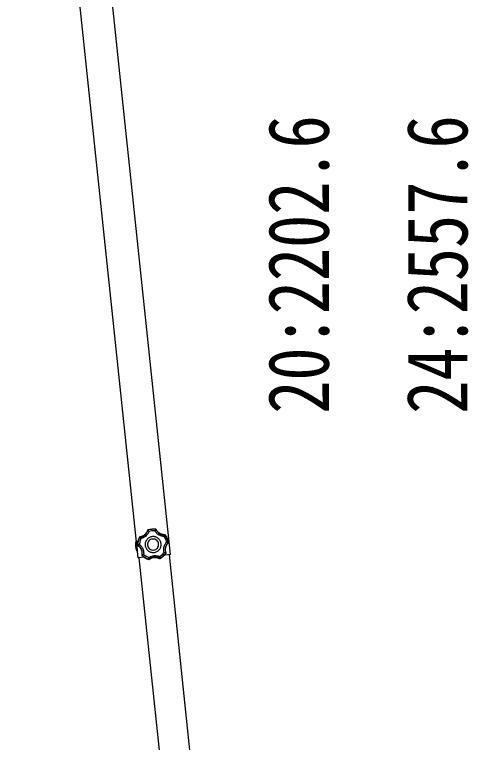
# Model space of a CAD drawing. Units: millimetres, scale not verified. Extents: x -10512 to 10512, y -7425 to 7425.
# Drawn here: x -4279 to -3665, y -2808 to -1823 of the extents above; entities that cross this region are included whole.
import ezdxf
from ezdxf.enums import TextEntityAlignment as Align

# ---------------------------------------------------------------- set-up
doc = ezdxf.new("R2010")
doc.units = ezdxf.units.MM
doc.header["$LTSCALE"] = 30
for name, color, linetype in [('0-4_YKK_13', 4, 'Continuous'), ('0-5_YKK_A1', 4, 'Continuous'), ('0-6_YKK_D', 6, 'Continuous')]:
    doc.layers.add(name, color=color, linetype=linetype)
doc.styles.add('ＭＳ ゴシック', font='')
doc.styles.get('ＭＳ ゴシック').set_extended_font_data('MS Gothic')

msp = doc.modelspace()

# ---------------------------------------------------------------- linework, layer by layer
at = {"layer": '0-4_YKK_13'}
for p, q in [((-4098.44, -2520.76), (-4098.75, -2521.1)), ((-4098.44, -2520.76), (-4098.75, -2521.1)), ((-4098.51, -2521.41), (-4098.75, -2521.1)), ((-4098.2, -2521.07), (-4098.51, -2521.41)), ((-4098.2, -2521.07), (-4098.51, -2521.41)), ((-4098.44, -2520.76), (-4098.2, -2521.07)), ((-4087.55, -2520.14), (-4087.37, -2519.79)), ((-4087.19, -2520.42), (-4087.55, -2520.14)), ((-4087.19, -2520.42), (-4087.55, -2520.14)), ((-4087.01, -2520.07), (-4087.37, -2519.79)), ((-4087.01, -2520.07), (-4087.37, -2519.79)), ((-4087.01, -2520.07), (-4087.19, -2520.42)), ((-4109.25, -2530.23), (-4109.62, -2530.48)), ((-4109.25, -2530.23), (-4109.62, -2530.48)), ((-4109.35, -2530.76), (-4109.62, -2530.48)), ((-4108.97, -2530.5), (-4109.35, -2530.76)), ((-4108.97, -2530.5), (-4109.35, -2530.76)), ((-4109.25, -2530.23), (-4108.97, -2530.5)), ((-4075.3, -2527.56), (-4075.09, -2527.24)), ((-4074.89, -2527.75), (-4075.3, -2527.56)), ((-4074.89, -2527.75), (-4075.3, -2527.56)), ((-4074.67, -2527.43), (-4075.09, -2527.24)), ((-4074.67, -2527.43), (-4075.08, -2527.24)), ((-4074.67, -2527.43), (-4074.89, -2527.75)), ((-4114.43, -2535.97), (-4113.72, -2535.9)), ((-4114.43, -2535.97), (-4113.87, -2542.44)), ((-4113.72, -2535.9), (-4112.59, -2548.85)), ((-4112.12, -2541.31), (-4111.76, -2541.18)), ((-4112.12, -2541.31), (-4111.9, -2541.71)), ((-4112.12, -2541.31), (-4111.9, -2541.71)), ((-4111.53, -2541.58), (-4111.9, -2541.71)), ((-4111.76, -2541.18), (-4111.53, -2541.58)), ((-4111.76, -2541.18), (-4111.53, -2541.58)), ((-4070.86, -2538.02), (-4070.71, -2537.59)), ((-4070.86, -2538.02), (-4070.71, -2537.59)), ((-4070.48, -2538.09), (-4070.86, -2538.02)), ((-4070.71, -2537.59), (-4070.33, -2537.65)), ((-4070.48, -2538.09), (-4070.33, -2537.65)), ((-4070.48, -2538.09), (-4070.33, -2537.65)), ((-4113.3, -2548.92), (-4113.87, -2542.44)), ((-4113.3, -2548.92), (-4112.59, -2548.85)), ((-4074.03, -2551.98), (-4073.98, -2551.53)), ((-4074.03, -2551.98), (-4073.98, -2551.53)), ((-4073.98, -2551.53), (-4073.61, -2551.64)), ((-4073.66, -2552.09), (-4073.61, -2551.64)), ((-4073.66, -2552.09), (-4073.61, -2551.64)), ((-4106.46, -2554.51), (-4106.12, -2554.34)), ((-4106.46, -2554.51), (-4106.33, -2554.95)), ((-4106.46, -2554.51), (-4106.33, -2554.95)), ((-4105.98, -2554.78), (-4106.33, -2554.95)), ((-4106.12, -2554.34), (-4105.98, -2554.78)), ((-4106.12, -2554.34), (-4105.98, -2554.78)), ((-4096.82, -2560.29), (-4096.37, -2560.2)), ((-4096.82, -2560.29), (-4096.37, -2560.2)), ((-4096.81, -2560.67), (-4096.82, -2560.29)), ((-4096.81, -2560.67), (-4096.36, -2560.58)), ((-4096.81, -2560.67), (-4096.36, -2560.58)), ((-4096.37, -2560.2), (-4096.36, -2560.58)), ((-4082.56, -2558.99), (-4082.1, -2559)), ((-4082.5, -2559.37), (-4082.56, -2558.99)), ((-4082.56, -2558.99), (-4082.1, -2559)), ((-4082.5, -2559.37), (-4082.05, -2559.38)), ((-4082.5, -2559.37), (-4082.05, -2559.38)), ((-4082.1, -2559), (-4082.05, -2559.38)), ((-4073.66, -2552.09), (-4074.03, -2551.98))]:
    msp.add_line(p, q, dxfattribs=at)
for points in [[(-4098.75, -2521.1), (-4098.94, -2521.74), (-4099.17, -2522.37), (-4099.4, -2522.92), (-4099.54, -2523.22), (-4099.69, -2523.52), (-4099.85, -2523.82), (-4100.01, -2524.11), (-4100.19, -2524.4), (-4100.8, -2525.3), (-4101.65, -2526.32), (-4102.61, -2527.25), (-4103.67, -2528.08), (-4104.8, -2528.78), (-4105.77, -2529.26), (-4106.08, -2529.39), (-4106.4, -2529.51), (-4106.71, -2529.63), (-4107.03, -2529.74), (-4107.35, -2529.83), (-4107.92, -2529.98), (-4108.58, -2530.12), (-4109.25, -2530.23)], [(-4108.97, -2530.5), (-4108.32, -2530.4), (-4107.67, -2530.26), (-4107.1, -2530.11), (-4106.78, -2530.01), (-4106.46, -2529.91), (-4106.15, -2529.79), (-4105.85, -2529.67), (-4105.54, -2529.54), (-4105.05, -2529.31), (-4104.47, -2529.01), (-4103.9, -2528.67), (-4103.6, -2528.47), (-4103.33, -2528.28), (-4103.06, -2528.09), (-4102.8, -2527.89), (-4102.54, -2527.68), (-4102.04, -2527.24), (-4101.13, -2526.29), (-4100.32, -2525.25), (-4099.8, -2524.44), (-4099.48, -2523.87), (-4099.19, -2523.27), (-4098.93, -2522.66), (-4098.71, -2522.04), (-4098.51, -2521.41)], [(-4098.51, -2521.41), (-4098.48, -2521.43), (-4098.4, -2521.49), (-4098.29, -2521.57), (-4098.14, -2521.68), (-4097.96, -2521.82), (-4097.76, -2521.97), (-4097.54, -2522.14), (-4097.31, -2522.32), (-4097.06, -2522.51), (-4096.82, -2522.71), (-4097.06, -2523.37), (-4097.33, -2524.01), (-4097.59, -2524.57), (-4097.75, -2524.88), (-4097.92, -2525.18), (-4098.09, -2525.49), (-4098.27, -2525.78), (-4098.46, -2526.08), (-4099.06, -2526.92), (-4099.95, -2527.98), (-4100.94, -2528.94), (-4101.3, -2529.25), (-4101.57, -2529.47), (-4101.84, -2529.68), (-4102.12, -2529.89), (-4102.41, -2530.08), (-4102.79, -2530.34), (-4103.38, -2530.69), (-4103.98, -2531.02), (-4104.61, -2531.32), (-4105.24, -2531.59), (-4105.89, -2531.83), (-4106.56, -2532.04), (-4107.23, -2532.22), (-4107.92, -2532.36)], [(-4087.37, -2519.79), (-4090.17, -2519.47), (-4092.97, -2519.53), (-4095.74, -2519.96), (-4098.44, -2520.76)], [(-4087.37, -2519.79), (-4090.17, -2519.48), (-4092.97, -2519.53), (-4095.74, -2519.96), (-4098.44, -2520.76)], [(-4087.55, -2520.14), (-4090.24, -2519.84), (-4092.94, -2519.9), (-4095.6, -2520.31), (-4098.2, -2521.07)], [(-4098.2, -2521.07), (-4098.17, -2521.1), (-4098.11, -2521.17), (-4098.01, -2521.28), (-4097.89, -2521.42), (-4097.75, -2521.59), (-4097.58, -2521.78), (-4097.4, -2522), (-4097.21, -2522.23), (-4097.02, -2522.47), (-4096.82, -2522.71)], [(-4088.63, -2522), (-4092.76, -2521.9), (-4096.82, -2522.71)], [(-4087.55, -2520.14), (-4087.58, -2520.18), (-4087.63, -2520.26), (-4087.7, -2520.38), (-4087.8, -2520.54), (-4087.91, -2520.73), (-4088.04, -2520.95), (-4088.18, -2521.19), (-4088.32, -2521.45), (-4088.48, -2521.72), (-4088.63, -2522)], [(-4087.19, -2520.42), (-4087.22, -2520.45), (-4087.28, -2520.52), (-4087.38, -2520.62), (-4087.51, -2520.75), (-4087.66, -2520.91), (-4087.83, -2521.1), (-4088.02, -2521.3), (-4088.22, -2521.53), (-4088.42, -2521.76), (-4088.63, -2522)], [(-4075.3, -2527.56), (-4075.32, -2527.6), (-4075.35, -2527.69), (-4075.39, -2527.82), (-4075.45, -2528), (-4075.52, -2528.21), (-4075.61, -2528.45), (-4075.7, -2528.71), (-4075.8, -2528.99), (-4075.91, -2529.28), (-4076.02, -2529.57), (-4076.73, -2529.55), (-4077.43, -2529.49), (-4078.13, -2529.39), (-4078.82, -2529.27), (-4079.5, -2529.11), (-4080.51, -2528.81), (-4081.8, -2528.31), (-4083.04, -2527.68), (-4083.57, -2527.36), (-4083.87, -2527.17), (-4084.16, -2526.97), (-4084.45, -2526.77), (-4084.73, -2526.56), (-4085.07, -2526.29), (-4085.6, -2525.83), (-4086.1, -2525.36), (-4086.59, -2524.85), (-4087.05, -2524.32), (-4087.48, -2523.77), (-4087.89, -2523.2), (-4088.28, -2522.61), (-4088.63, -2522)], [(-4087.19, -2520.42), (-4086.89, -2521.01), (-4086.55, -2521.58), (-4086.19, -2522.14), (-4085.8, -2522.68), (-4085.38, -2523.19), (-4084.94, -2523.68), (-4084.48, -2524.15), (-4083.99, -2524.58), (-4083.65, -2524.86), (-4083.39, -2525.06), (-4083.12, -2525.26), (-4082.85, -2525.45), (-4082.57, -2525.63), (-4082.19, -2525.86), (-4081.02, -2526.46), (-4079.8, -2526.94), (-4078.85, -2527.21), (-4078.52, -2527.28), (-4078.2, -2527.35), (-4077.87, -2527.41), (-4077.54, -2527.46), (-4077.22, -2527.5), (-4076.63, -2527.54), (-4075.97, -2527.57), (-4075.3, -2527.56)], [(-4075.08, -2527.24), (-4075.76, -2527.25), (-4076.43, -2527.23), (-4077.01, -2527.18), (-4077.35, -2527.14), (-4077.68, -2527.09), (-4078.01, -2527.03), (-4078.34, -2526.96), (-4078.67, -2526.89), (-4079.71, -2526.59), (-4080.95, -2526.09), (-4082.13, -2525.46), (-4083.24, -2524.71), (-4084.26, -2523.85), (-4085.02, -2523.08), (-4085.24, -2522.82), (-4085.45, -2522.56), (-4085.66, -2522.3), (-4085.86, -2522.03), (-4086.05, -2521.75), (-4086.37, -2521.26), (-4086.7, -2520.67), (-4087.01, -2520.07)], [(-4109.62, -2530.48), (-4110.79, -2533.05), (-4111.6, -2535.73), (-4112.05, -2538.5), (-4112.12, -2541.31)], [(-4109.62, -2530.48), (-4110.79, -2533.05), (-4111.6, -2535.73), (-4112.05, -2538.5), (-4112.12, -2541.31)], [(-4109.35, -2530.76), (-4110.46, -2533.23), (-4111.24, -2535.81), (-4111.67, -2538.47), (-4111.76, -2541.18)], [(-4109.35, -2530.76), (-4109.34, -2530.77), (-4109.33, -2530.79), (-4109.3, -2530.82), (-4109.27, -2530.86), (-4109.24, -2530.9), (-4109.19, -2530.95), (-4109.14, -2531.01), (-4109.09, -2531.07), (-4109.03, -2531.14), (-4108.96, -2531.22), (-4108.88, -2531.31), (-4108.72, -2531.49), (-4108.55, -2531.68), (-4108.41, -2531.84), (-4108.31, -2531.94), (-4108.22, -2532.04), (-4108.12, -2532.15), (-4108.02, -2532.26), (-4107.92, -2532.36), (-4109.29, -2536.26), (-4109.77, -2540.37)], [(-4108.97, -2530.5), (-4108.97, -2530.51), (-4108.96, -2530.54), (-4108.94, -2530.57), (-4108.92, -2530.61), (-4108.89, -2530.66), (-4108.86, -2530.72), (-4108.82, -2530.78), (-4108.78, -2530.86), (-4108.74, -2530.94), (-4108.69, -2531.03), (-4108.63, -2531.13), (-4108.52, -2531.34), (-4108.39, -2531.56), (-4108.28, -2531.75), (-4108.21, -2531.87), (-4108.14, -2531.99), (-4108.07, -2532.11), (-4107.99, -2532.24), (-4107.92, -2532.36)], [(-4080.39, -2539.51), (-4080.54, -2538.42), (-4080.79, -2537.36), (-4081.15, -2536.36), (-4081.6, -2535.4), (-4082.13, -2534.5), (-4082.75, -2533.66), (-4083.44, -2532.89), (-4084.2, -2532.18), (-4085.02, -2531.56), (-4085.91, -2531.01), (-4086.84, -2530.55), (-4087.82, -2530.18), (-4088.84, -2529.9), (-4089.89, -2529.73), (-4090.98, -2529.66), (-4092.08, -2529.7), (-4093.18, -2529.85), (-4094.23, -2530.11), (-4095.24, -2530.46), (-4096.19, -2530.91), (-4097.09, -2531.44), (-4097.93, -2532.06), (-4098.71, -2532.75), (-4099.41, -2533.51), (-4100.04, -2534.34), (-4100.58, -2535.22), (-4101.05, -2536.15), (-4101.42, -2537.13), (-4101.69, -2538.15), (-4101.87, -2539.21), (-4101.94, -2540.29), (-4101.89, -2541.39), (-4101.74, -2542.49), (-4101.49, -2543.54), (-4101.13, -2544.55), (-4100.68, -2545.51), (-4100.15, -2546.41), (-4099.53, -2547.25), (-4098.84, -2548.02)], [(-4074.89, -2527.75), (-4074.91, -2527.79), (-4074.96, -2527.87), (-4075.03, -2527.99), (-4075.13, -2528.15), (-4075.24, -2528.34), (-4075.38, -2528.56), (-4075.52, -2528.79), (-4075.68, -2529.04), (-4075.85, -2529.31), (-4076.02, -2529.57)], [(-4072.81, -2537.14), (-4073.99, -2533.18), (-4076.02, -2529.57)], [(-4070.71, -2537.59), (-4071.26, -2534.94), (-4072.15, -2532.39), (-4073.36, -2529.99), (-4074.89, -2527.75)], [(-4070.33, -2537.65), (-4070.89, -2534.89), (-4071.81, -2532.25), (-4073.07, -2529.75), (-4074.67, -2527.43)], [(-4070.33, -2537.65), (-4070.89, -2534.9), (-4071.81, -2532.25), (-4073.07, -2529.75), (-4074.67, -2527.43)], [(-4111.9, -2541.71), (-4111.34, -2542.09), (-4110.82, -2542.51), (-4110.37, -2542.89), (-4110.13, -2543.12), (-4109.89, -2543.35), (-4109.65, -2543.59), (-4109.42, -2543.84), (-4109.2, -2544.1), (-4108.54, -2544.95), (-4107.83, -2546.08), (-4107.24, -2547.28), (-4106.78, -2548.54), (-4106.47, -2549.84), (-4106.31, -2550.91), (-4106.28, -2551.25), (-4106.26, -2551.58), (-4106.25, -2551.92), (-4106.24, -2552.26), (-4106.25, -2552.59), (-4106.28, -2553.18), (-4106.36, -2553.85), (-4106.46, -2554.51)], [(-4111.76, -2541.18), (-4111.72, -2541.16), (-4111.63, -2541.12), (-4111.5, -2541.07), (-4111.33, -2540.99), (-4111.12, -2540.91), (-4110.89, -2540.81), (-4110.63, -2540.71), (-4110.35, -2540.6), (-4110.06, -2540.48), (-4109.77, -2540.37)], [(-4111.53, -2541.58), (-4111.5, -2541.55), (-4111.42, -2541.5), (-4111.3, -2541.41), (-4111.15, -2541.31), (-4110.97, -2541.18), (-4110.77, -2541.04), (-4110.54, -2540.88), (-4110.29, -2540.71), (-4110.03, -2540.54), (-4109.77, -2540.37), (-4109.22, -2540.8), (-4108.69, -2541.26), (-4108.24, -2541.68), (-4108, -2541.93), (-4107.76, -2542.18), (-4107.52, -2542.44), (-4107.3, -2542.7), (-4107.07, -2542.97), (-4106.46, -2543.81), (-4105.73, -2544.98), (-4105.12, -2546.22), (-4104.94, -2546.65), (-4104.81, -2546.97), (-4104.69, -2547.3), (-4104.58, -2547.63), (-4104.48, -2547.96), (-4104.36, -2548.41), (-4104.21, -2549.08), (-4104.08, -2549.75), (-4103.99, -2550.44), (-4103.93, -2551.12), (-4103.9, -2551.82), (-4103.91, -2552.52), (-4103.95, -2553.21), (-4104.02, -2553.91)], [(-4106.12, -2554.34), (-4106.01, -2553.68), (-4105.94, -2553.02), (-4105.91, -2552.43), (-4105.9, -2552.1), (-4105.91, -2551.77), (-4105.92, -2551.44), (-4105.94, -2551.11), (-4105.97, -2550.78), (-4106.03, -2550.24), (-4106.14, -2549.59), (-4106.29, -2548.95), (-4106.38, -2548.6), (-4106.48, -2548.28), (-4106.58, -2547.97), (-4106.69, -2547.66), (-4106.82, -2547.35), (-4107.08, -2546.74), (-4107.7, -2545.58), (-4108.43, -2544.49), (-4109.04, -2543.74), (-4109.49, -2543.26), (-4109.97, -2542.8), (-4110.47, -2542.37), (-4110.99, -2541.96), (-4111.53, -2541.58)], [(-4098.84, -2548.02), (-4098.08, -2548.72), (-4097.26, -2549.35), (-4096.37, -2549.9), (-4095.44, -2550.36), (-4094.46, -2550.73), (-4093.44, -2551), (-4092.39, -2551.18), (-4091.3, -2551.25), (-4090.2, -2551.21), (-4089.1, -2551.06), (-4088.05, -2550.8), (-4087.04, -2550.45), (-4086.09, -2550), (-4085.19, -2549.46), (-4084.35, -2548.85), (-4083.57, -2548.15), (-4082.87, -2547.39), (-4082.24, -2546.57), (-4081.7, -2545.69), (-4081.23, -2544.75), (-4080.86, -2543.77), (-4080.59, -2542.75), (-4080.41, -2541.7), (-4080.34, -2540.62), (-4080.39, -2539.51)], [(-4073.98, -2551.53), (-4074.02, -2551.53), (-4074.12, -2551.53), (-4074.26, -2551.53), (-4074.45, -2551.53), (-4074.67, -2551.52), (-4074.92, -2551.52), (-4075.2, -2551.51), (-4075.49, -2551.5), (-4075.8, -2551.48), (-4076.12, -2551.47), (-4076.31, -2550.79), (-4076.47, -2550.11), (-4076.6, -2549.41), (-4076.7, -2548.72), (-4076.76, -2548.01), (-4076.78, -2546.97), (-4076.7, -2545.58), (-4076.49, -2544.2), (-4076.35, -2543.61), (-4076.26, -2543.26), (-4076.16, -2542.93), (-4076.06, -2542.59), (-4075.94, -2542.26), (-4075.79, -2541.85), (-4075.52, -2541.21), (-4075.23, -2540.58), (-4074.9, -2539.96), (-4074.54, -2539.36), (-4074.15, -2538.78), (-4073.73, -2538.21), (-4073.28, -2537.66), (-4072.81, -2537.14)], [(-4070.86, -2538.02), (-4071.33, -2538.49), (-4071.78, -2538.98), (-4072.19, -2539.5), (-4072.58, -2540.04), (-4072.94, -2540.59), (-4073.27, -2541.17), (-4073.57, -2541.75), (-4073.84, -2542.35), (-4074, -2542.76), (-4074.11, -2543.07), (-4074.21, -2543.39), (-4074.3, -2543.71), (-4074.39, -2544.03), (-4074.49, -2544.46), (-4074.71, -2545.75), (-4074.78, -2547.06), (-4074.75, -2548.05), (-4074.72, -2548.38), (-4074.68, -2548.71), (-4074.63, -2549.04), (-4074.58, -2549.37), (-4074.51, -2549.69), (-4074.38, -2550.26), (-4074.2, -2550.9), (-4073.98, -2551.53)], [(-4073.61, -2551.64), (-4073.83, -2551), (-4074.02, -2550.36), (-4074.15, -2549.79), (-4074.22, -2549.46), (-4074.27, -2549.13), (-4074.32, -2548.79), (-4074.36, -2548.46), (-4074.39, -2548.12), (-4074.42, -2547.04), (-4074.33, -2545.71), (-4074.1, -2544.39), (-4073.73, -2543.1), (-4073.23, -2541.87), (-4072.72, -2540.91), (-4072.55, -2540.62), (-4072.37, -2540.34), (-4072.18, -2540.06), (-4071.98, -2539.78), (-4071.78, -2539.52), (-4071.41, -2539.06), (-4070.96, -2538.56), (-4070.48, -2538.09)], [(-4070.71, -2537.59), (-4070.75, -2537.58), (-4070.85, -2537.56), (-4070.99, -2537.52), (-4071.17, -2537.48), (-4071.39, -2537.43), (-4071.63, -2537.38), (-4071.9, -2537.32), (-4072.19, -2537.26), (-4072.5, -2537.2), (-4072.81, -2537.14)], [(-4070.86, -2538.02), (-4070.9, -2538), (-4070.99, -2537.96), (-4071.12, -2537.9), (-4071.28, -2537.82), (-4071.48, -2537.72), (-4071.71, -2537.62), (-4071.96, -2537.51), (-4072.23, -2537.38), (-4072.52, -2537.26), (-4072.81, -2537.14)], [(-4082.32, -2556.86), (-4078.92, -2554.51), (-4076.12, -2551.47)], [(-4074.03, -2551.98), (-4074.08, -2551.97), (-4074.17, -2551.95), (-4074.31, -2551.92), (-4074.49, -2551.88), (-4074.71, -2551.83), (-4074.96, -2551.77), (-4075.22, -2551.7), (-4075.51, -2551.63), (-4075.81, -2551.55), (-4076.12, -2551.47)], [(-4106.33, -2554.95), (-4104.26, -2556.85), (-4101.96, -2558.45), (-4099.46, -2559.74), (-4096.81, -2560.68)], [(-4106.33, -2554.95), (-4104.26, -2556.85), (-4101.96, -2558.45), (-4099.46, -2559.73), (-4096.81, -2560.67)], [(-4106.12, -2554.34), (-4106.07, -2554.33), (-4105.98, -2554.32), (-4105.84, -2554.29), (-4105.66, -2554.26), (-4105.44, -2554.22), (-4105.19, -2554.17), (-4104.92, -2554.11), (-4104.63, -2554.05), (-4104.33, -2553.98), (-4104.02, -2553.91)], [(-4105.98, -2554.78), (-4105.94, -2554.76), (-4105.85, -2554.73), (-4105.72, -2554.67), (-4105.55, -2554.6), (-4105.35, -2554.51), (-4105.11, -2554.41), (-4104.86, -2554.3), (-4104.59, -2554.17), (-4104.31, -2554.04), (-4104.02, -2553.91)], [(-4105.98, -2554.78), (-4103.98, -2556.6), (-4101.77, -2558.14), (-4099.37, -2559.37), (-4096.82, -2560.29)], [(-4104.02, -2553.91), (-4100.73, -2556.42), (-4096.97, -2558.14)], [(-4096.37, -2560.2), (-4096.38, -2560.15), (-4096.41, -2560.06), (-4096.46, -2559.93), (-4096.51, -2559.75), (-4096.58, -2559.54), (-4096.65, -2559.3), (-4096.73, -2559.03), (-4096.81, -2558.75), (-4096.89, -2558.45), (-4096.97, -2558.14), (-4096.39, -2557.75), (-4095.79, -2557.38), (-4095.17, -2557.05), (-4094.53, -2556.74), (-4093.89, -2556.47), (-4092.9, -2556.12), (-4091.55, -2555.77), (-4090.18, -2555.55), (-4089.57, -2555.49), (-4089.22, -2555.47), (-4088.86, -2555.46), (-4088.51, -2555.46), (-4088.16, -2555.46), (-4087.73, -2555.48), (-4087.03, -2555.54), (-4086.34, -2555.63), (-4085.65, -2555.75), (-4084.97, -2555.91), (-4084.29, -2556.1), (-4083.62, -2556.32), (-4082.97, -2556.57), (-4082.32, -2556.86)], [(-4096.82, -2560.29), (-4096.82, -2560.24), (-4096.83, -2560.15), (-4096.85, -2560), (-4096.86, -2559.82), (-4096.88, -2559.6), (-4096.9, -2559.34), (-4096.92, -2559.07), (-4096.94, -2558.77), (-4096.96, -2558.46), (-4096.97, -2558.14)], [(-4082.56, -2558.99), (-4083.15, -2558.69), (-4083.76, -2558.42), (-4084.38, -2558.18), (-4085.01, -2557.97), (-4085.65, -2557.8), (-4086.3, -2557.67), (-4086.95, -2557.56), (-4087.6, -2557.5), (-4088.04, -2557.47), (-4088.37, -2557.46), (-4088.7, -2557.46), (-4089.03, -2557.47), (-4089.36, -2557.49), (-4089.8, -2557.52), (-4091.1, -2557.72), (-4092.37, -2558.05), (-4093.3, -2558.39), (-4093.61, -2558.52), (-4093.91, -2558.66), (-4094.21, -2558.81), (-4094.5, -2558.96), (-4094.79, -2559.12), (-4095.29, -2559.43), (-4095.84, -2559.8), (-4096.37, -2560.2)], [(-4096.36, -2560.58), (-4095.82, -2560.18), (-4095.27, -2559.8), (-4094.77, -2559.5), (-4094.47, -2559.33), (-4094.18, -2559.18), (-4093.87, -2559.03), (-4093.57, -2558.89), (-4093.26, -2558.76), (-4092.24, -2558.39), (-4090.95, -2558.07), (-4089.62, -2557.88), (-4088.28, -2557.83), (-4086.95, -2557.93), (-4085.88, -2558.11), (-4085.55, -2558.19), (-4085.23, -2558.27), (-4084.9, -2558.36), (-4084.58, -2558.47), (-4084.27, -2558.58), (-4083.72, -2558.79), (-4083.1, -2559.06), (-4082.5, -2559.37)], [(-4082.56, -2558.99), (-4082.56, -2558.94), (-4082.54, -2558.85), (-4082.52, -2558.71), (-4082.5, -2558.53), (-4082.47, -2558.31), (-4082.44, -2558.06), (-4082.41, -2557.78), (-4082.38, -2557.48), (-4082.35, -2557.18), (-4082.32, -2556.86)], [(-4082.1, -2559), (-4082.11, -2558.95), (-4082.11, -2558.86), (-4082.13, -2558.71), (-4082.14, -2558.53), (-4082.16, -2558.31), (-4082.19, -2558.06), (-4082.21, -2557.78), (-4082.25, -2557.48), (-4082.28, -2557.18), (-4082.32, -2556.86)], [(-4082.1, -2559), (-4079.75, -2557.65), (-4077.61, -2556.02), (-4075.69, -2554.12), (-4074.03, -2551.98)], [(-4082.05, -2559.38), (-4079.6, -2558), (-4077.36, -2556.3), (-4075.37, -2554.33), (-4073.66, -2552.09)], [(-4082.05, -2559.38), (-4079.6, -2558), (-4077.36, -2556.3), (-4075.38, -2554.33), (-4073.66, -2552.09)]]:
    msp.add_lwpolyline(points, dxfattribs=at)
msp.add_lwpolyline([(-4083.67, -2539.8), (-4083.95, -2538.31), (-4084.51, -2536.94), (-4085.31, -2535.73), (-4086.32, -2534.71), (-4087.5, -2533.89), (-4088.83, -2533.31), (-4090.27, -2533), (-4091.79, -2532.98), (-4093.29, -2533.26), (-4094.65, -2533.82), (-4095.86, -2534.62), (-4096.89, -2535.63), (-4097.7, -2536.82), (-4098.28, -2538.15), (-4098.59, -2539.59), (-4098.61, -2541.11), (-4098.33, -2542.6), (-4097.77, -2543.97), (-4096.97, -2545.17), (-4095.96, -2546.2), (-4094.78, -2547.02), (-4093.45, -2547.6), (-4092.01, -2547.91), (-4090.49, -2547.93), (-4088.99, -2547.64), (-4087.63, -2547.09), (-4086.42, -2546.29), (-4085.39, -2545.28), (-4084.58, -2544.09), (-4084, -2542.76), (-4083.69, -2541.32)], close=True, dxfattribs=at)
msp.add_arc((-4095.03, -2540.79), 20, 166.03443, 203.96557, dxfattribs=at)
at = {"layer": '0-5_YKK_A1'}
for p, q in [((-4067.59, -2554.07), (-4234.83, -962.83)), ((-4111.35, -2558.67), (-4278.59, -967.43)), ((-4103, -2557.79), (-4111.35, -2558.67)), ((-4051.29, -3115.73), (-4109.86, -2558.51)), ((-4067.59, -2554.07), (-4075.94, -2554.94)), ((-4010.54, -3111.15), (-4069.08, -2554.22))]:
    msp.add_line(p, q, dxfattribs=at)

# ---------------------------------------------------------------- texts
at = {"layer": '0-6_YKK_D', "style": 'ＭＳ ゴシック', "width": 0.8}
for s, p in [('20:2202.6', (-3828.65, -2363.46)), ('24:2557.6', (-3641.15, -2363.46))]:
    msp.add_text(s, height=82.48, rotation=90, dxfattribs=at).set_placement(p, align=Align.BOTTOM_LEFT)

doc.saveas('drawing.dxf')
